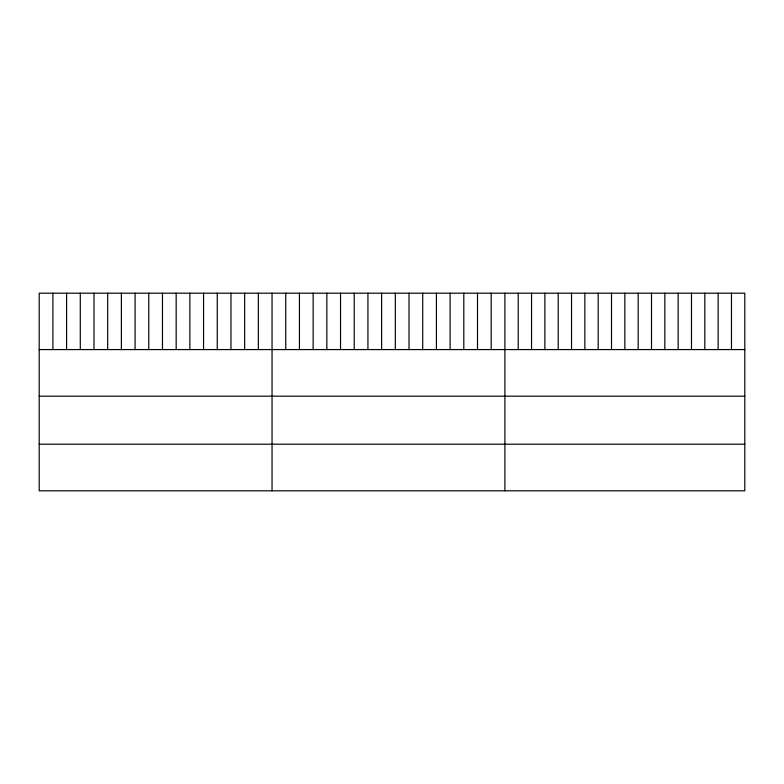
<?xml version="1.0" encoding="UTF-8"?>
<svg xmlns="http://www.w3.org/2000/svg" width="784" height="784" viewBox="0 0 784 784"><rect width="100%" height="100%" fill="white"/><g stroke="black" fill="none" stroke-linecap="round" stroke-linejoin="round"><path stroke-width="1.18" d="M744.8 349.576L744.8 490.813L39.2 490.813L39.2 293.187L744.8 293.187L744.8 349.576L39.2 349.576M39.2 396.185L744.8 396.185M39.2 444.205L744.8 444.205M731.472 293.187L731.472 349.576M718.144 293.187L718.144 349.576M704.816 293.187L704.816 349.576M691.488 293.187L691.488 349.576M678.16 293.187L678.16 349.576M664.832 293.187L664.832 349.576M651.504 293.187L651.504 349.576M638.176 293.187L638.176 349.576M624.848 293.187L624.848 349.576M611.52 293.187L611.52 349.576M598.192 293.187L598.192 349.576M584.864 293.187L584.864 349.576M571.536 293.187L571.536 349.576M558.208 293.187L558.208 349.576M544.88 293.187L544.88 349.576M531.552 293.187L531.552 349.576M518.224 293.187L518.224 349.576M504.896 293.187L504.896 490.813M491.196 293.187L491.196 349.576M477.505 293.187L477.505 349.576M463.805 293.187L463.805 349.576M450.104 293.187L450.104 349.576M436.414 293.187L436.414 349.576M422.713 293.187L422.713 349.576M409.013 293.187L409.013 349.576M395.322 293.187L395.322 349.576M381.622 293.187L381.622 349.576M367.931 293.187L367.931 349.576M354.231 293.187L354.231 349.576M340.53 293.187L340.53 349.576M326.84 293.187L326.84 349.576M313.139 293.187L313.139 349.576M299.439 293.187L299.439 349.576M285.748 293.187L285.748 349.576M272.048 293.187L272.048 490.813M258.348 293.187L258.348 349.576M244.657 293.187L244.657 349.576M230.957 293.187L230.957 349.576M217.256 293.187L217.256 349.576M203.566 293.187L203.566 349.576M189.865 293.187L189.865 349.576M176.165 293.187L176.165 349.576M162.474 293.187L162.474 349.576M148.774 293.187L148.774 349.576M135.083 293.187L135.083 349.576M121.383 293.187L121.383 349.576M107.682 293.187L107.682 349.576M93.992 293.187L93.992 349.576M80.291 293.187L80.291 349.576M66.591 293.187L66.591 349.576M52.9 293.187L52.9 349.576"/></g></svg>
